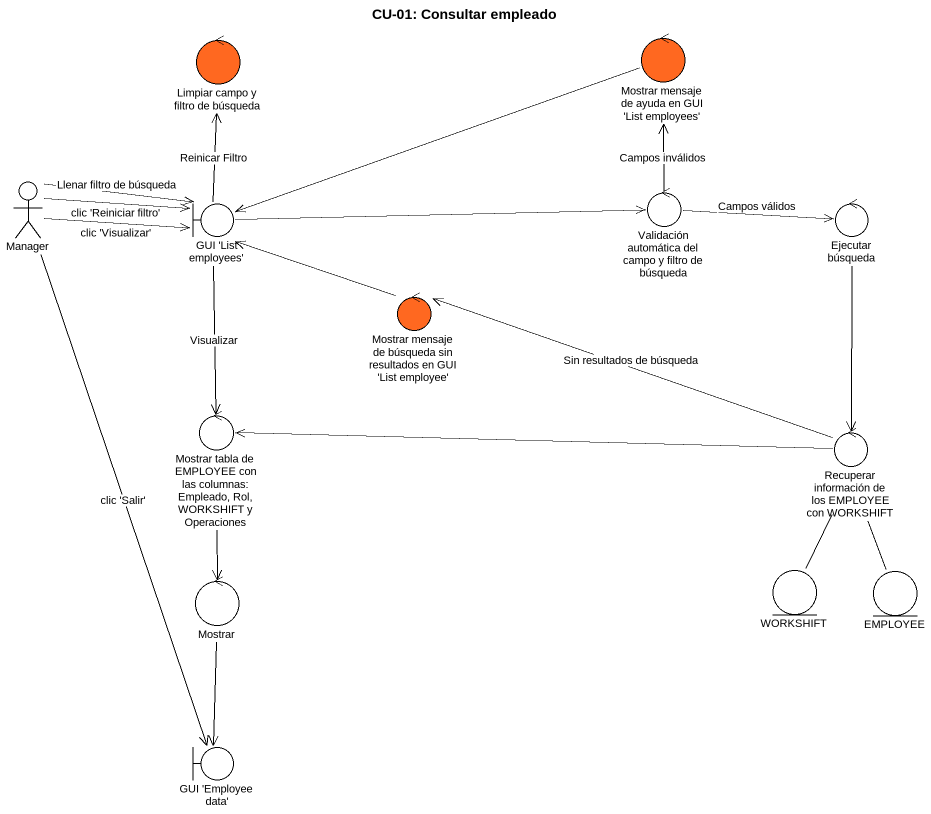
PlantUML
@startuml
title CU-01: Consultar empleado
control "Limpiar campo y filtro de búsqueda" as Limpiar_campo_y_filtro_de #FF6820
control "Mostrar mensaje de ayuda en GUI 'List employees'" as Mostrar_mensaje_de_ayuda_en #FF6820
actor Manager
control "Validación automática del campo y filtro de búsqueda" as Validación_automática_del
boundary "GUI 'List employees'" as GUI_List_employees
control "Ejecutar búsqueda" as Ejecutar_búsqueda
control "Mostrar mensaje de búsqueda sin resultados en GUI 'List employee'" as Mostrar_mensaje_de_búsqueda #FF6820
control "Mostrar tabla de EMPLOYEE con las columnas: Empleado, Rol, WORKSHIFT y Operaciones" as Mostrar_tabla_de_EMPLOYEE
control "Recuperar información de los EMPLOYEE con WORKSHIFT" as Recuperar_información_de
control Mostrar
entity WORKSHIFT
entity EMPLOYEE
boundary "GUI 'Employee data'" as GUI_Employee_data
Mostrar_mensaje_de_ayuda_en -left-> GUI_List_employees
Manager -right-> GUI_List_employees : clic 'Reiniciar filtro'
Manager -right-> GUI_List_employees : Llenar filtro de búsqueda
Manager -right-> GUI_List_employees : clic 'Visualizar'
Manager --> GUI_Employee_data : clic 'Salir'
Validación_automática_del -up-> Mostrar_mensaje_de_ayuda_en : Campos inválidos
Validación_automática_del -right-> Ejecutar_búsqueda : Campos válidos
GUI_List_employees -up-> Limpiar_campo_y_filtro_de : Reinicar Filtro
GUI_List_employees -right-> Validación_automática_del
GUI_List_employees --> Mostrar_tabla_de_EMPLOYEE : Visualizar
Ejecutar_búsqueda --> Recuperar_información_de
Mostrar_mensaje_de_búsqueda -left-> GUI_List_employees
Mostrar_tabla_de_EMPLOYEE --> Mostrar
Recuperar_información_de -left-> Mostrar_mensaje_de_búsqueda : Sin resultados de búsqueda
Recuperar_información_de -left-> Mostrar_tabla_de_EMPLOYEE
Mostrar --> GUI_Employee_data
WORKSHIFT -up- Recuperar_información_de
EMPLOYEE -up- Recuperar_información_de
@enduml
